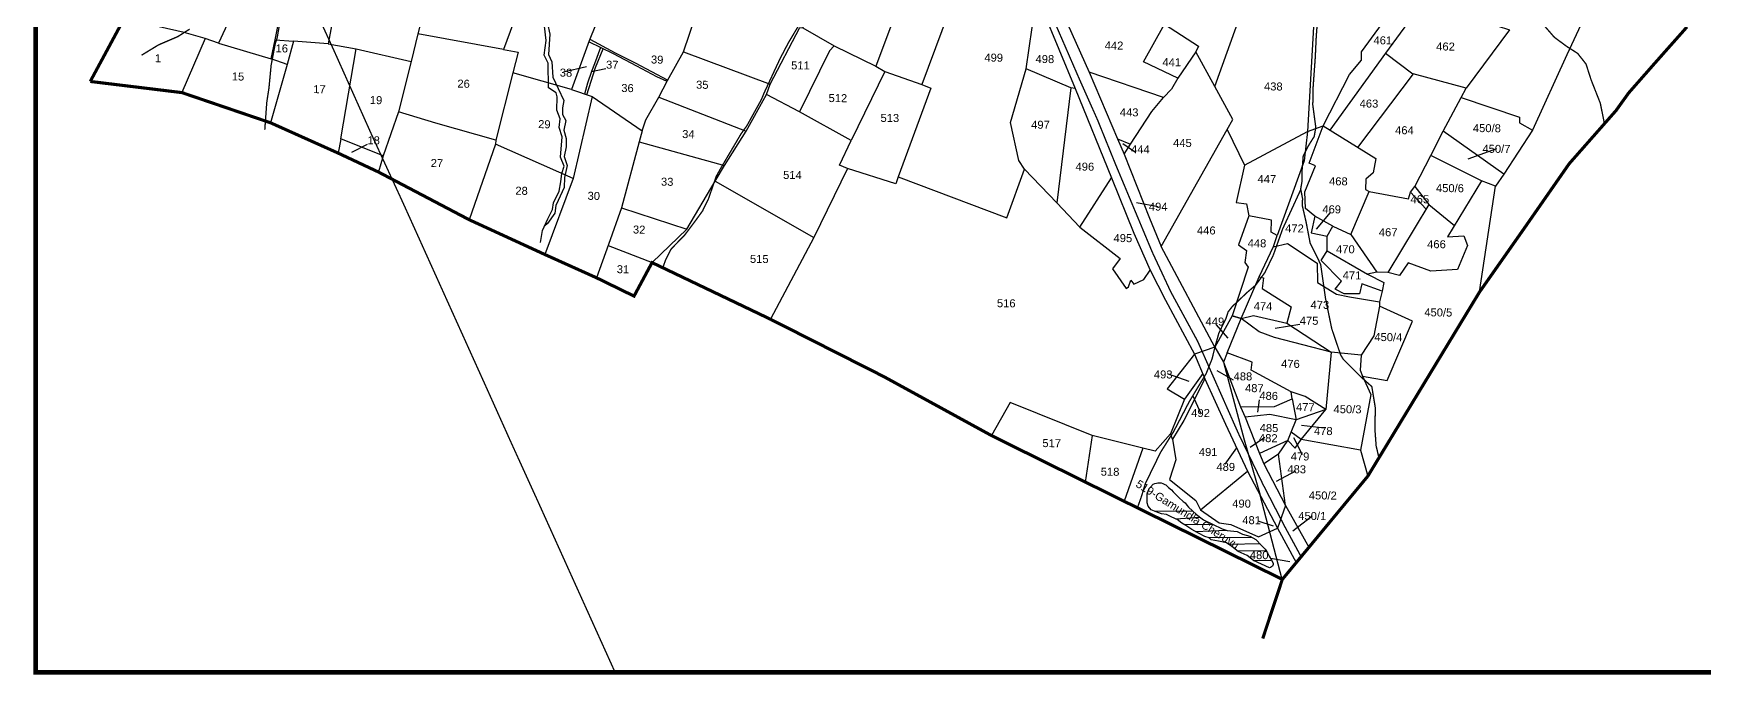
# Model space of a CAD drawing. Header units: millimetres. Extents: x 357738 to 363635, y 1840548 to 1846702.
# Drawn here: x 357738 to 361475, y 1840548 to 1841982 of the extents above; entities that cross this region are included whole.
import ezdxf
from ezdxf.enums import TextEntityAlignment as Align

# ---------------------------------------------------------------- set-up
doc = ezdxf.new("R2010")
doc.units = ezdxf.units.MM
for name, color, linetype in [('BND', 6, 'Continuous'), ('Plot', 7, 'Continuous'), ('ROADS', 50, 'Continuous'), ('STREAM', 4, 'Continuous')]:
    doc.layers.add(name, color=color, linetype=linetype)
doc.styles.get("Standard").update_dxf_attribs({"font": 'arial.ttf'})
doc.linetypes.add('TRACKS', pattern='A,0.15,[130,ltypeshp.shx,S=0.25,R=0,X=0,Y=0],0.15', length=0.3)

msp = doc.modelspace()

# ---------------------------------------------------------------- linework, layer by layer
at = {"const_width": 10}
msp.add_lwpolyline([(357742.7014082454, 1846697.468729391), (363630.3661540915, 1846697.468729391), (363630.3661540915, 1840553.406701078), (357742.7014082454, 1840553.406701078)], close=True, dxfattribs=at)
at = {"color": 245, "linetype": 'TRACKS', "ltscale": 75, "const_width": 3}
msp.add_lwpolyline([(357742.7014082454, 1843409.44211084), (357824.622497245, 1843236.92137179), (357909.252011115, 1843049.28345144), (357951.732183878, 1842956.49681132), (358013.618336293, 1842818.34710329), (358075.903639273, 1842683.0618501), (358161.114071398, 1842491.83088146), (358254.20838399, 1842286.53170911), (358331.69816216, 1842114.39947486), (358409.852231826, 1841943.67132434), (358493.143374531, 1841757.6460732), (358564.095510366, 1841603.52376354), (358654.091656585, 1841404.16071887), (358754.674136412, 1841181.36542371), (358803.892084439, 1841071.83576345), (358868.275807078, 1840930.36567094), (358949.454364284, 1840750.5826348), (359038.5330398072, 1840553.406701078)], dxfattribs=at)
at = {"layer": 'BND', "lineweight": 30, "const_width": 7}
for points in [[(359697.3726515572, 1844636.649636964), (359671.7137483014, 1844466.169590228), (359635.3446569543, 1844221.620000615), (359532.5457258031, 1844263.374666162), (359476.1699896203, 1844161.657264729), (359422.6785422609, 1844038.994548493), (359327.3096398286, 1843832.887923431), (359289.3759665281, 1843561.547826938), (359249.0089288479, 1843211.709714654), (358871.4008553219, 1843229.285139733), (358828.6189854044, 1842994.09634555), (358798.5571983834, 1842992.084044315), (358682.517953772, 1842774.876065525), (358641.3650316612, 1842775.491488257), (358604.6125074204, 1842711.110328876), (358484.5075079501, 1842636.92574789), (358450.2227549193, 1842549.888432906), (358410.6830615426, 1842465.256431443), (358143.8502673865, 1842516.570213676), (358116.0051612855, 1842349.98791185), (358145.2721914827, 1842348.307068094), (358121.9834602132, 1842134.200206398), (358015.6621745406, 1842154.684507929), (357864.8094655589, 1841874.72086917)], [(357864.8094655589, 1841874.72086917), (358069.8436453629, 1841849.740476097), (358268.2110066036, 1841782.177439407), (358419.5598140598, 1841714.284221677), (358509.1368266481, 1841672.268143977), (358712.1151622277, 1841565.545578176), (358881.4779789876, 1841487.725623328), (358996.8519035924, 1841435.742969312), (359080.9061698989, 1841394.691695011), (359121.1207121469, 1841469.649508904), (359386.0590555671, 1841342.968134491), (359639.4507239118, 1841214.702077928), (359880.6291646631, 1841082.666567229), (360090.0076493814, 1840978.989530581), (360176.9367660892, 1840935.945216687), (360530.6755555054, 1840761.232403573), (360563.2656026649, 1840800.532708972), (360590.1860236982, 1840832.996017873), (360721.8402505902, 1840992.002580296), (360971.7769380258, 1841403.912352223), (361072.3064741943, 1841547.171996616), (361172.1991662199, 1841690.707377829), (361277.0270156864, 1841809.687902243), (361305.1828060105, 1841848.95477667), (361365.777806486, 1841917.877941685), (361435.6433171044, 1841996.593150311)], [(360530.6755555054, 1840761.232403573), (360486.9066117504, 1840628.9977975)]]:
    msp.add_lwpolyline(points, dxfattribs=at)
at = {"layer": 'Plot'}
for points in [[(359156.0395367197, 1842484.591654094), (359148.8337306959, 1842459.565306535), (359126.4453015769, 1842402.078062344), (359107.2541225275, 1842347.124570839), (359059.8632354069, 1842234.435178195), (359054.3623592914, 1842214.397817474), (359024.5591737184, 1842075.095596803), (358980.5873461054, 1841965.674786047), (358940.6956430307, 1841856.650543022), (358809.7867520227, 1841893.733783205), (358772.1600747394, 1841743.20763107), (358770.8796456314, 1841734.384239772), (358712.1151622277, 1841565.545578176)], [(359121.1207121469, 1841469.649508904), (359198.8436598903, 1841544.332655775), (359262.3623293928, 1841651.660907696), (359283.4299701467, 1841687.07745083), (359331.6953644043, 1841763.443936674), (359376.8923008454, 1841845.162917121), (359385.240243189, 1841868.919260749), (359451.9440873828, 1841995.318837886), (359458.7475121669, 1841994.813870254), (359486.4251909125, 1842092.979577717), (359503.7277579266, 1842154.722483941), (359528.5186032184, 1842250.365063852), (359549.9429283355, 1842337.140378175), (359547.8885566871, 1842413.077119145)], [(360379.6939481375, 1841863.705173767), (360441.8007495531, 1842035.390793134), (360485.0646015569, 1842117.236129608), (360544.5047043663, 1842106.615824379), (360575.1917242278, 1842094.532390912), (360642.0548355408, 1842303.925462626), (360665.3657206105, 1842281.019566396), (360607.9367696682, 1842156.912812081), (360600.6905483422, 1841997.132610574), (360586.9240880762, 1841762.679302794)], [(359099.0846668489, 1841764.519351812), (359107.0822765986, 1841788.621117176), (359136.4732091791, 1841839.854000474), (359155.9917630399, 1841876.54998298), (359191.598962719, 1841941.128223259), (359261.8454636374, 1842148.181755716), (359233.448666112, 1842180.102196459), (359059.8632354069, 1842234.435178195)], [(360856.8747935109, 1842124.184694867), (360930.3452272035, 1842198.028575617), (360967.5950754738, 1842126.37530138), (361065.9167643372, 1842239.849778382), (361127.4119943504, 1842183.999548018), (361091.6891319527, 1842143.307882451), (361136.2530657457, 1842136.560525038), (361114.0725172085, 1842093.365725402), (361138.019744706, 1842082.302605392), (361137.451567331, 1842101.394793378), (361158.1948825083, 1842114.831682298), (361186.7239351264, 1842106.145003504), (361229.4053124295, 1842149.060337035), (361255.4237643832, 1842125.188436448), (361166.8451217433, 1841934.586632296), (361089.9069690454, 1841765.986366511)], [(358315.0740233568, 1842218.598412114), (358320.7298081518, 1842216.82785162), (358319.1358032688, 1842186.794858367), (358306.4191783923, 1842111.406977188), (358221.1918535173, 1842110.466828699), (358151.2427316911, 1841960.373671631), (358121.4097207704, 1841970.563963985), (358074.6122437473, 1841984.48213364), (357940.2358200497, 1842014.702688549)], [(358434.3820115924, 1842160.270465443), (358397.0644911621, 1841959.157429629), (358319.4474900482, 1841965.039247533)], [(359968.59351925, 1842188.037719489), (360021.3604701431, 1842069.400726304), (360051.6722049515, 1842114.891687051), (360198.4979139225, 1842046.969193762), (360267.2693911624, 1842003.044406388), (360343.3194213404, 1841953.448938278), (360337.2273085858, 1841941.294629718), (360296.7218434178, 1841882.256431669), (360220.125516087, 1841918.553369456), (360267.2693911624, 1842003.044406388)], [(359838.6788120919, 1842151.127936946), (359799.8750171427, 1842070.854915549), (359724.6148848473, 1841868.187257386), (359744.9908935484, 1841859.551230441), (359671.6029098813, 1841661.214355833), (359914.7298054958, 1841569.963149805), (359954.2029698891, 1841678.480035412), (359941.2292271021, 1841697.927664051), (359922.5739094272, 1841783.189917965), (359957.5380669113, 1841903.003409927), (359978.2139727219, 1842041.493418507)], [(358151.2427316911, 1841960.373671631), (358269.1130424422, 1841924.915959822), (358278.086532789, 1841967.86984408), (358306.4191783923, 1842111.406977188)], [(358630.061046984, 1842110.15176771), (358597.3104629478, 1841981.395605651), (358582.189940956, 1841919.56799722)], [(358840.9039352278, 1842087.533657848), (358788.7152097639, 1841946.078381473), (358822.0204648717, 1841940.229776573), (358809.7867520227, 1841893.733783205)], [(360021.3604701431, 1842069.400726304), (360098.5406590768, 1841895.198616753)], [(360622.0730055894, 1841775.090963007), (360680.727669563, 1841890.062721084), (360707.9447555107, 1841922.475402049), (360707.5546574042, 1841941.20587342), (360793.7780949422, 1842058.511340852), (360845.4385514078, 1842052.763180232), (360761.4770008281, 1841937.761644953), (360822.8665174028, 1841891.474551415)], [(360845.4385514078, 1842052.763180232), (361038.7199500165, 1841989.873641042), (360941.6694848029, 1841859.650219462)], [(359658.782203729, 1842007.777382699), (359621.802821271, 1841908.859774002)], [(359994.6645245592, 1842034.959956478), (360067.7296445036, 1841858.797340716), (360148.567690925, 1841659.256237107), (360198.8556260146, 1841535.713496662), (360234.8233131665, 1841452.92247137), (360269.592588512, 1841385.687190371), (360334.6171120348, 1841264.870109227), (360357.6844319122, 1841209.480664185), (360403.7872321931, 1841108.364812828), (360452.8360366644, 1841003.145588736), (360520.0053308469, 1840875.430908608), (360561.8702530285, 1840798.850058235)], [(358121.4097207704, 1841970.563963985), (358069.8436453629, 1841849.740476097)], [(358788.7152097639, 1841946.078381473), (358597.3104629478, 1841981.395605651)], [(358982.1608670233, 1841969.590382553), (359038.7770452598, 1841938.629723606), (359083.2298276706, 1841916.546013591), (359156.739544571, 1841877.906181047)], [(359458.7475121669, 1841994.813870254), (359528.1842367374, 1841954.510976698), (359621.802821271, 1841908.859774002), (359641.5836225487, 1841896.905080628), (359724.6148848473, 1841868.187257386)], [(358278.086532789, 1841967.86984408), (358319.4474900482, 1841965.039247533), (358305.4578105399, 1841912.339075492), (358269.1130424422, 1841924.915959822)], [(358397.0644911621, 1841959.157429629), (358459.3255331191, 1841947.830059212), (358582.189940956, 1841919.56799722), (358554.4959226622, 1841807.060770345), (358519.9764592086, 1841708.037922057), (358425.4026696965, 1841746.332814786), (358419.5598140598, 1841714.284221677)], [(358425.4026696965, 1841746.332814786), (358459.3255331191, 1841947.830059212)], [(359005.6159462786, 1841950.664027067), (358992.228660234, 1841913.891890555), (358986.0290178299, 1841896.862740953), (358976.6992077175, 1841871.235660905), (358970.3513850239, 1841846.622518507)], [(358975.2403117699, 1841844.969338583), (358994.4590358029, 1841906.206396745), (359011.503111976, 1841947.737308507)], [(359154.7911630268, 1841874.292787216), (359131.6953968586, 1841885.393053809), (359087.4247652809, 1841908.587112191), (359034.8906683148, 1841936.110525991), (358979.7922862174, 1841963.501883019)], [(359191.598962719, 1841941.128223259), (359385.240243189, 1841868.919260749)], [(359528.1842367374, 1841954.510976698), (359518.0817083864, 1841943.319227299), (359450.9527402961, 1841806.745162662)], [(360177.1023300604, 1841712.070989765), (360233.8807740222, 1841569.018913243), (360259.7218069585, 1841505.287337534), (360407.0194542579, 1841766.921317918), (360419.692777238, 1841789.597248403), (360379.6939481375, 1841863.705173767), (360337.2273085858, 1841941.294629718)], [(360761.4770008281, 1841937.761644953), (360636.5930587391, 1841766.077018372)], [(358305.4578105399, 1841912.339075492), (358268.2110066036, 1841782.177439407)], [(358974.4164126854, 1841907.385706857), (358922.9136188517, 1841895.156325157)], [(358986.0290178299, 1841896.862740953), (359018.0641080079, 1841903.423568864)], [(359641.5836225487, 1841896.905080628), (359566.2994234771, 1841742.590767907), (359450.9527402961, 1841806.745162662), (359376.8923008454, 1841845.162917121)], [(360067.7296445036, 1841858.797340716), (360057.5113913256, 1841860.727420588), (359957.5380669113, 1841903.003409927)], [(360296.7218434178, 1841882.256431669), (360282.6278408958, 1841857.159559052), (360264.6649453575, 1841838.829246751), (360098.5406590768, 1841895.198616753), (360162.1637173867, 1841746.435651409), (360191.2327438616, 1841734.796776841), (360238.5123784327, 1841807.351840557), (360264.6649453575, 1841838.829246751)], [(358940.6956430307, 1841856.650543022), (358987.1668637472, 1841840.936401028), (359099.0846668489, 1841764.519351812), (359092.23398373, 1841739.865254036), (359052.9795442959, 1841591.979650098), (359023.5857203718, 1841509.860387677), (358996.8519035924, 1841435.742969312)], [(360057.5113913256, 1841860.727420588), (360026.5860600192, 1841603.073817038), (359954.2029698891, 1841678.480035412)], [(360446.1129122188, 1841687.823003844), (360586.9240880762, 1841762.679302794), (360622.0730055894, 1841775.090963007), (360739.461666336, 1841702.216926132), (360733.7847778977, 1841670.198715826), (360717.4599687249, 1841656.42108689), (360716.7620042816, 1841633.439569115), (360725.1876084699, 1841628.330283913), (360813.1004908661, 1841612.404235676), (360817.3607533451, 1841627.143989888), (360826.9534737165, 1841640.079315651), (360862.5925834716, 1841709.078346921), (360890.7055068094, 1841763.506319165), (360930.3873400395, 1841838.727849137), (360941.6694848029, 1841859.650219462), (360822.9655249768, 1841891.605862902), (360699.0729422146, 1841727.289955778)], [(358987.1668637472, 1841840.936401028), (358944.7963661394, 1841657.54432921), (358770.8796456314, 1841734.384239772)], [(359136.4732091791, 1841839.854000474), (359331.6953644043, 1841763.443936674)], [(360930.3873400395, 1841838.727849137), (361061.3650930292, 1841794.539500598), (361061.1101882978, 1841782.16675717), (361089.9069690454, 1841765.986366511), (361025.8836974729, 1841667.668973966), (361007.5030396305, 1841640.48092004)], [(358772.1600747394, 1841743.20763107), (358637.5041390588, 1841781.081085513), (358554.4959226622, 1841807.060770345)], [(360162.1637173867, 1841746.435651409), (360177.1023300604, 1841712.070989765), (360191.2327438616, 1841734.796776841)], [(360407.0194542579, 1841766.921317918), (360446.1129122188, 1841687.823003844), (360427.3876870209, 1841604.1840255), (360450.7651114342, 1841600.991736813), (360455.8390659536, 1841574.554964406), (360433.0311010548, 1841509.727384348), (360450.558615216, 1841496.712177898), (360446.5814200006, 1841469.775929077), (360454.2450424772, 1841459.699959696), (360418.5543577416, 1841350.813906183), (360380.0780310601, 1841280.8507777), (360334.6171120348, 1841264.870109227)], [(360586.9240880762, 1841762.679302794), (360579.516586853, 1841697.231413809), (360519.4469849946, 1841530.231606241)], [(360603.3857655535, 1841573.31058011), (360582.4597660251, 1841590.279267253), (360580.6650067656, 1841628.162294857), (360605.2085806868, 1841686.027396995), (360590.8433433791, 1841692.23115011), (360622.0730055894, 1841775.090963007)], [(361025.8836974729, 1841667.668973966), (360890.7055068094, 1841763.506319165)], [(358449.5179200255, 1841716.33192759), (358484.4953846194, 1841734.404416644)], [(358519.9764592086, 1841708.037922057), (358509.1368266481, 1841672.268143977)], [(359092.23398373, 1841739.865254036), (359283.4299701467, 1841687.07745083)], [(359671.6029098813, 1841661.214355833), (359666.4997275595, 1841645.642257959), (359557.9411341443, 1841680.3873027), (359540.3567987557, 1841687.310853889), (359566.2994234771, 1841742.590767907)], [(360173.7606087146, 1841735.757515389), (360202.0744781109, 1841716.895353409)], [(360971.7769380258, 1841403.912352223), (361007.5030396305, 1841640.48092004), (360975.9930334797, 1841652.0980655), (360862.5925834716, 1841709.078346921)], [(361009.5251118165, 1841723.96399869), (360945.7992315886, 1841700.892292324)], [(359557.9411341443, 1841680.3873027), (359482.9948766498, 1841525.530649689), (359386.0590555671, 1841342.968134491)], [(358944.7963661394, 1841657.54432921), (358881.4779789876, 1841487.725623328)], [(359262.3623293928, 1841651.660907696), (359482.9948766498, 1841525.530649689)], [(360026.5860600192, 1841603.073817038), (360078.0917302843, 1841548.777579154), (360148.567690925, 1841659.256237107)], [(360975.9930334797, 1841652.0980655), (360900.3287990569, 1841527.520313729), (360936.3122228524, 1841529.399865626), (360944.8147348571, 1841507.795205068), (360922.2769141427, 1841454.514918947), (360862.6431593717, 1841450.347588157), (360812.1147405164, 1841468.80967186), (360793.0292970511, 1841440.989956233), (360766.4541891237, 1841447.644296494), (360741.6823020626, 1841448.262807834), (360721.3517209744, 1841443.814471723), (360757.9741531773, 1841424.781053354), (360753.6803964461, 1841406.111220417), (360748.3402760616, 1841381.71128956)], [(360826.9534737165, 1841640.079315651), (360858.0475416211, 1841599.731445019), (360766.4541891237, 1841447.644296494)], [(360204.8108675054, 1841603.681013407), (360253.1173045443, 1841594.757053465)], [(360683.9111181739, 1841532.094149939), (360725.1876084699, 1841628.330283913)], [(360817.3607533451, 1841627.143989888), (360851.9658880393, 1841589.633099164)], [(360858.0475416211, 1841599.731445019), (360915.4332745029, 1841552.389151788)], [(359052.9795442959, 1841591.979650098), (359198.8436598903, 1841544.332655775)], [(360479.2582075157, 1841438.038929105), (360510.877400259, 1841505.887345289), (360519.4469849946, 1841530.231606241), (360505.9480488874, 1841537.610496612), (360506.253219193, 1841564.535525786), (360455.8390659536, 1841574.554964406)], [(360631.1444592408, 1841496.180663406), (360631.090320161, 1841529.089625131), (360643.3646965072, 1841551.058080037), (360603.3857655535, 1841573.31058011), (360595.1919761481, 1841536.189802148), (360631.090320161, 1841529.089625131)], [(360637.9899626873, 1841581.833497573), (360606.2819125684, 1841544.557062923)], [(360078.0917302843, 1841548.777579154), (360167.9166981343, 1841478.895245859), (360150.8082615709, 1841455.5908643), (360181.6859252713, 1841411.963285981), (360186.6003613301, 1841415.09320765), (360191.9951388272, 1841430.330173881), (360198.4009097179, 1841421.774066004), (360221.1322423823, 1841432.15327994), (360234.8233131665, 1841452.92247137)], [(360643.3646965072, 1841551.058080037), (360683.9111181739, 1841532.094149939), (360741.6823020626, 1841448.262807834)], [(359022.7321138651, 1841507.493830328), (359121.1207121469, 1841469.649508904)], [(360380.0780310601, 1841280.8507777), (360259.7218069585, 1841505.287337534)], [(360510.4135149268, 1841504.891940841), (360542.4648174297, 1841512.376627645), (360608.5105323094, 1841468.69350492), (360609.4957528232, 1841424.88456018), (360651.6833098304, 1841399.006560749), (360680.6164722316, 1841392.942665603), (360748.3402760616, 1841381.71128956), (360748.2466606285, 1841372.086396571), (360735.2764616838, 1841306.018695028), (360706.9223599085, 1841262.75779839), (360639.6391729122, 1841269.560652796)], [(360753.6803964461, 1841406.111220417), (360708.6676767727, 1841422.397211052), (360703.0026689484, 1841399.584130347), (360669.0195807902, 1841399.635286061), (360648.7755462262, 1841409.894872321), (360663.3329635572, 1841428.306529298), (360617.6215826836, 1841474.673769217), (360631.1444592408, 1841496.180663406), (360721.3517209744, 1841443.814471723)], [(360439.019985989, 1841344.426905425), (360479.2582075157, 1841438.038929105), (360488.9410294173, 1841435.864797693), (360485.4082020522, 1841411.938136018), (360550.2416660284, 1841370.755635338), (360540.9229763145, 1841333.943200153)], [(360706.9223599085, 1841262.75779839), (360704.4577868776, 1841229.319929555), (360710.191315748, 1841215.514711324), (360765.1939290091, 1841205.982641047), (360822.0288430486, 1841338.380870386), (360748.2466606285, 1841372.086396571)], [(360407.1371683404, 1841267.757840661), (360439.019985989, 1841344.426905425), (360418.5543577416, 1841350.813906183)], [(360418.5543577416, 1841350.813906183), (360439.019985989, 1841344.426905425), (360466.544690163, 1841351.545067823), (360540.9229763145, 1841333.943200153), (360639.6391729122, 1841269.560652796), (360513.3053416913, 1841302.05416535), (360478.8564778817, 1841314.479081605), (360439.019985989, 1841344.426905425)], [(360382.1655224544, 1841330.993718868), (360409.1771732614, 1841300.92668254)], [(360569.596316534, 1841330.866151078), (360514.4885339334, 1841322.110276748)], [(360334.6171120348, 1841264.870109227), (360272.8486576918, 1841187.083876191), (360311.816427891, 1841164.105485176), (360280.9682169588, 1841086.754592009), (360246.058572059, 1841048.100973568), (360219.0049245816, 1841054.922318522), (360105.4493073664, 1841082.806189548), (359922.3244486066, 1841157.031143938), (359880.6291646631, 1841082.666567229)], [(360380.0780310601, 1841280.8507777), (360399.2946746999, 1841246.826502423), (360445.5830114483, 1841073.276625237), (360481.1046723234, 1840949.396032413)], [(360552.9598361056, 1841164.697453613), (360550.52557962, 1841180.799723547), (360461.3388199957, 1841229.116046154), (360463.355773239, 1841246.784780164), (360407.1371683404, 1841267.757840661), (360399.2946746999, 1841246.826502423)], [(360639.6391729122, 1841269.560652796), (360628.0520996044, 1841141.18422223)], [(360352.7043111619, 1841221.438972565), (360311.816427891, 1841164.105485176)], [(360421.6547860382, 1841206.437903936), (360385.2768426269, 1841227.910593278)], [(360399.2946746999, 1841246.826502423), (360437.1576315213, 1841147.42659439), (360447.6290648015, 1841124.010353156), (360479.647192224, 1841042.507975552), (360489.4233889549, 1841019.489060376), (360537.7893411157, 1840926.597905543), (360520.0053308469, 1840875.430908608)], [(360322.7054825434, 1841203.993642499), (360274.1528605474, 1841221.077173338)], [(360357.6844319122, 1841209.480664185), (360310.4481098736, 1841116.231617677), (360285.4603241148, 1841074.59533499), (360280.9682169588, 1841086.754592009)], [(360710.191315748, 1841215.514711324), (360728.3770685616, 1841174.507804133), (360705.5906072787, 1841049.996481321), (360572.9916120078, 1841074.145886188)], [(360330.4714281537, 1841171.811144354), (360347.8733043264, 1841133.355650542)], [(360437.1576315213, 1841147.42659439), (360512.8995372311, 1841147.927486149), (360552.9598361056, 1841164.697453613), (360561.3725550489, 1841117.767844543)], [(360479.2647121478, 1841162.896264719), (360475.5437370962, 1841134.976108715)], [(360628.0520996044, 1841141.18422223), (360581.6070919218, 1841170.266531541), (360550.52557962, 1841180.799723547)], [(360543.231080703, 1841071.952801746), (360550.5113565763, 1841090.338636566), (360561.3725550489, 1841117.767844543), (360502.6699770782, 1841130.241499001), (360447.7051423425, 1841123.840228398)], [(360572.9916120078, 1841074.145886188), (360628.0520996044, 1841141.18422223), (360561.3725550489, 1841117.767844543)], [(360105.4493073664, 1841082.806189548), (360090.0076493814, 1840978.989530581)], [(360285.4603241148, 1841074.59533499), (360292.2328436631, 1841028.626208972), (360278.5521478255, 1840984.254329762), (360337.2915716323, 1840937.823735723), (360347.8621681448, 1840916.708879694), (360389.0813831417, 1840887.483661459), (360415.2092618856, 1840884.305743885), (360477.146484735, 1840856.413442728), (360520.0053308469, 1840875.430908608)], [(360458.5284555681, 1841056.554308599), (360491.6139800405, 1841079.625433819)], [(360521.9879937806, 1841041.024440461), (360543.231080703, 1841071.952801746), (360479.647192224, 1841042.507975552)], [(360543.231080703, 1841071.952801746), (360559.2063591297, 1841054.576628949), (360572.9916120078, 1841074.145886188), (360550.5113565763, 1841090.338636566)], [(360555.8949031915, 1841078.600413224), (360574.7005345714, 1841040.333288177)], [(360573.6747578297, 1841105.934092982), (360623.9369915195, 1841100.467360832)], [(360219.0049245816, 1841054.922318522), (360176.9367660892, 1840935.945216687)], [(360428.3116344287, 1841055.755200782), (360402.0340812482, 1841018.625939866)], [(360537.7893411157, 1840926.597905543), (360521.9879937806, 1841041.024440461), (360489.4233889549, 1841019.489060376)], [(360705.5906072787, 1841049.996481321), (360721.8402505902, 1840992.002580296)], [(360347.8621681448, 1840916.708879694), (360452.8360366644, 1841003.145588736)], [(360517.6236324812, 1840980.57361616), (360561.0474680219, 1841003.807232548)], [(360530.6755555054, 1840761.232403573), (360481.1046723234, 1840949.396032413)], [(360537.7893411157, 1840926.597905543), (360590.1860236982, 1840832.996017873)], [(360511.1271761215, 1840880.464063471), (360476.5932435866, 1840891.739194966)], [(360554.1217199729, 1840869.77459415), (360597.6329054136, 1840903.014326461)], [(360504.084420902, 1840808.490508132), (360547.7126135131, 1840801.196418788)]]:
    msp.add_lwpolyline(points, dxfattribs=at)
at = {"layer": 'ROADS', "color": 40, "const_width": 3}
for points in [[(360572.7339761613, 1840811.950611137), (360534.3160450947, 1840882.709056556), (360487.0677327319, 1840974.493523413), (360432.4472405532, 1841087.663005445), (360391.9880120927, 1841179.159858417), (360341.4166505845, 1841293.524877342), (360281.0677304622, 1841404.567157772), (360239.7710662861, 1841493.220343658), (360200.4086598672, 1841587.297216274), (360157.4115033526, 1841690.061208224), (360117.5046487998, 1841788.567519936), (360076.5807280812, 1841880.480839795), (360034.6522004497, 1841977.010409748), (359992.2873435305, 1842074.54451482)], [(360610.3195630893, 1842023.769306575), (360606.5776919588, 1841975.771666226), (360604.3782543547, 1841928.43736352), (360599.6760501082, 1841863.83599663), (360598.814856038, 1841822.034758913), (360605.5861919872, 1841771.687744625), (360601.9126124496, 1841751.423452216), (360589.8608501012, 1841732.331767066), (360577.3873349309, 1841707.854416893), (360574.9498798574, 1841676.488290206), (360574.3939080952, 1841649.502145506), (360571.2737511403, 1841631.554172603), (360549.2602504941, 1841583.670692996), (360531.3316943957, 1841544.672731512), (360510.6819268166, 1841486.844371786), (360491.9070916957, 1841447.718529954), (360471.2525224115, 1841419.414140157), (360451.3439632717, 1841402.318816744), (360418.6454053012, 1841371.235123515), (360409.4736185489, 1841359.495538775), (360404.3339595402, 1841344.022106177), (360388.7275663805, 1841311.900099564), (360380.0780310601, 1841280.8507777), (360373.5040692577, 1841254.095487899), (360360.5021437426, 1841221.742881621), (360338.6817084062, 1841185.46228614), (360322.2611479011, 1841158.160002567), (360303.8516384774, 1841122.88263424), (360287.4054687369, 1841091.367531139), (360258.4125916121, 1841045.381618918), (360243.9975537625, 1841015.802919122), (360224.4327369276, 1840975.657215047), (360224.4327369276, 1840975.657215047), (360215.1950989802, 1840945.283137886), (360206.6096623108, 1840921.289670484)], [(357979.6473514741, 1841933.457233085), (358017.3931851878, 1841956.425831027), (358060.4961752882, 1841974.926969402), (358087.2181049241, 1841991.804883287)], [(358255.1369504344, 1841766.995624155), (358257.664828729, 1841801.982495763), (358259.5339468778, 1841827.851856972), (358264.4827691871, 1841860.2811069), (358269.3248994699, 1841911.114247501), (358278.3160377022, 1841958.194635381), (358282.7666796391, 1841972.337885897), (358287.7627774018, 1842000.636371276)], [(359451.3294646674, 1842003.460810075), (359426.2122593466, 1841961.487227565), (359407.4764454692, 1841925.71422561)], [(361251.1014409908, 1841780.262148603), (361241.7884894254, 1841826.130934152), (361221.1667393727, 1841878.49978695), (361209.8893769755, 1841913.657574687), (361191.1219557898, 1841937.453568402), (361166.9770108719, 1841952.863617754), (361139.1204030213, 1841973.378821538), (361116.2408987805, 1841999.687168545)], [(359407.4764454692, 1841925.71422561), (359371.3332729751, 1841848.073669459), (359365.9206624816, 1841834.63937384), (359357.1783455831, 1841818.849679416), (359349.7744454296, 1841805.477329462), (359333.3560693114, 1841775.823732497), (359320.3870164671, 1841757.818846539), (359320.3870164671, 1841757.818846539), (359298.4896540223, 1841720.715687735), (359274.9728404518, 1841680.868511133), (359274.9728404518, 1841680.868511133), (359274.9728404518, 1841680.868511133), (359274.9728404518, 1841680.868511133), (359264.7434318326, 1841662.430021455), (359264.7434318326, 1841662.430021455), (359247.1505294463, 1841611.74615178), (359234.0466837421, 1841585.067093146), (359218.3125572252, 1841563.345530713), (359202.971983887, 1841542.984125129), (359194.0949592105, 1841531.20172979), (359163.9627071337, 1841500.073001598), (359151.7870224118, 1841476.372207939), (359145.1833596312, 1841458.143853604)], [(360746.7744538244, 1841033.095554972), (360740.4878945866, 1841059.848102664), (360737.7281823303, 1841097.626147922), (360738.6966716825, 1841144.635358781), (360730.8431857064, 1841192.341567853), (360707.1018315874, 1841213.459464237), (360666.9634059667, 1841253.489763114), (360661.0709890578, 1841263.237920674), (360641.2418940535, 1841321.603485575), (360627.2982152354, 1841389.234287291), (360622.3166125719, 1841424.111144977), (360616.3600027653, 1841465.81415635), (360592.8915902148, 1841513.436600111), (360583.8343807308, 1841560.38176845), (360575.5487822631, 1841596.446696164), (360575.8866854172, 1841612.848074855), (360571.7837839205, 1841634.488016846)]]:
    msp.add_lwpolyline(points, dxfattribs=at)
at = {"layer": 'STREAM', "color": 4}
for points in [[(358871.4752938271, 1841514.451361764), (358876.4776489033, 1841541.174859085), (358887.7595283916, 1841567.638101195), (358898.5546087698, 1841588.424692983), (358900.9505080394, 1841603.031792252), (358913.1512556003, 1841629.606971618), (358917.5246372861, 1841649.871113339), (358919.1436941544, 1841668.87819645), (358924.5371677932, 1841685.190018591), (358916.6983125258, 1841705.184675057), (358920.2644994061, 1841751.174327489), (358913.7602816249, 1841771.95932489), (358915.8551516642, 1841791.021896879), (358908.142154068, 1841810.679119564), (358908.756585178, 1841840.502804816), (358906.4334404031, 1841848.994935069), (358889.6535172006, 1841860.725557924), (358888.5556983697, 1841915.934359448), (358880.2760321982, 1841933.509465429), (358884.4808205745, 1841966.00728079), (358880.3048255067, 1841998.588788762)], [(358887.4402024677, 1842003.989941093), (358892.750757196, 1841980.35988479), (358889.4592721137, 1841935.105034617), (358897.2342520514, 1841918.456353996), (358899.0216415375, 1841884.477249717), (358911.1968660483, 1841858.970209227), (358924.0278887129, 1841832.089274558), (358921.1870139136, 1841815.908606327), (358920.8824932076, 1841801.127568159), (358928.1905468247, 1841787.236574653), (358923.9482196047, 1841765.658618288), (358929.2014700461, 1841747.360687202), (358928.8134082067, 1841728.524671303), (358924.7038062965, 1841706.973731845), (358931.2308193191, 1841686.948370929), (358925.425796731, 1841659.812206614), (358924.973057864, 1841637.836852098), (358911.1433299006, 1841608.733408105), (358905.8042966514, 1841597.497883043), (358904.1319845704, 1841579.826672709), (358887.6957360514, 1841557.395452492), (358881.14583912, 1841551.678429673)], [(360502.303024179, 1840787.244849028), (360465.9528764285, 1840803.507562348), (360452.3840701387, 1840814.560600834), (360432.2735075642, 1840823.62615191), (360417.4315282461, 1840834.820914452), (360406.2128129557, 1840843.282781364), (360387.7954803375, 1840846.495415355), (360371.2850507373, 1840849.375418037), (360366.8306600896, 1840853.863475395), (360357.0560538291, 1840857.495619324), (360343.2514178177, 1840864.716164398), (360328.1569025529, 1840872.597251159), (360315.0649959201, 1840881.816823512), (360305.6255857923, 1840887.23204461), (360295.8685421025, 1840895.338768198), (360283.4074951091, 1840900.174476312), (360271.450593616, 1840906.536538711), (360260.7394832034, 1840908.174265594), (360248.2844118195, 1840912.085392512), (360237.4916977479, 1840917.00641487), (360230.7941888515, 1840925.124681588), (360228.1058750352, 1840932.265374749), (360228.1329466666, 1840944.262226178), (360228.1512861006, 1840952.389385617), (360230.643969423, 1840958.496098047), (360232.9425438985, 1840964.127271968), (360235.9657529711, 1840967.622861636), (360241.8027117704, 1840974.371853314), (360245.8265030801, 1840975.604440595), (360249.0052866854, 1840976.40101188), (360252.1142261966, 1840977.180080935), (360256.2889080379, 1840977.094073644), (360259.5316013956, 1840977.005148142), (360263.7740134771, 1840975.604131771), (360267.6744593577, 1840973.553337967), (360269.8196267906, 1840972.425442282), (360272.6689670887, 1840970.782152828), (360276.2293549827, 1840967.037335485), (360282.8921995896, 1840961.430946911), (360286.8855699434, 1840957.063155074), (360291.6131394565, 1840951.892324998), (360299.61759514, 1840944.300877429), (360309.1625454979, 1840935.248420517), (360313.6316149859, 1840932.112782054), (360317.402416528, 1840926.851673861), (360320.5170467122, 1840922.506070891), (360338.9743266903, 1840906.015913846), (360354.1084962683, 1840894.597651092), (360374.2637253644, 1840884.944298849), (360396.068977006, 1840874.500667875), (360407.6117490437, 1840870.452009693), (360429.4158630093, 1840868.513935333), (360441.549244903, 1840862.658833765), (360458.169688874, 1840857.853053787), (360471.2009365124, 1840850.214873081), (360484.1604706422, 1840837.352406664), (360492.6939350164, 1840828.882858465), (360497.4124332662, 1840820.263971946), (360501.3323346464, 1840813.103815607), (360506.8365071574, 1840803.877200657), (360510.550904111, 1840797.650776905), (360510.4808949225, 1840794.252622142), (360508.7491851674, 1840790.86292622), (360504.422697193, 1840787.526704045), (360502.303024179, 1840787.244849028)], [(360244.5126166107, 1840913.805172025), (360329.7456867013, 1840914.260992368)], [(360292.7024184935, 1840896.567432983), (360346.5414114793, 1840900.306782468)], [(360311.8217125693, 1840883.677437278), (360374.2637253644, 1840884.944298849)], [(360335.7041601852, 1840868.656707778), (360405.7939394494, 1840871.089611273)], [(360364.7713610879, 1840854.628689887), (360461.9177451812, 1840855.656155058)], [(360480.7765358121, 1840840.710995612), (360411.822170601, 1840839.051847908)], [(360430.0922805736, 1840825.271371708), (360494.3155703407, 1840825.920752707)], [(360465.9528764285, 1840803.507562348), (360506.8365071574, 1840803.877200657)]]:
    msp.add_lwpolyline(points, dxfattribs=at)

# ---------------------------------------------------------------- texts
at = {"layer": 'Plot'}
for s, rotation, p in [('461', 359.5047793983694, (360755.5224284413, 1841966.684212491)), ('1', 358.8197525021513, (358016.3639208305, 1841926.684414146)), ('16', 358.8197525021513, (358293.2024729307, 1841948.620981681)), ('39', 358.8197525021513, (359132.65695569, 1841923.553957375)), ('499', 359.5047793983694, (359885.2805912711, 1841927.965698387)), ('498', 359.5047793983694, (359999.7265255178, 1841924.817850778)), ('442', 359.5047793983694, (360154.3121502517, 1841955.019457251)), ('462', 359.5047793983694, (360895.7162969176, 1841952.791688353)), ('15', 358.8197525021513, (358195.2548804402, 1841885.736631143)), ('38', 358.8197525021513, (358928.798043062, 1841894.347790888)), ('37', 358.8197525021513, (359032.1470419652, 1841912.081667273)), ('511', 359.5047793983694, (359453.0910585345, 1841910.564958228)), ('441', 359.5047793983694, (360283.4252054552, 1841917.734168674)), ('17', 358.8197525021513, (358377.4024019149, 1841857.331194819)), ('26', 358.8197525021513, (358699.7178690407, 1841869.682283701)), ('36', 358.8197525021513, (359066.3035626799, 1841859.914530189)), ('35', 358.8197525021513, (359233.5783433616, 1841867.302717941)), ('438', 359.5047793983694, (360510.546988507, 1841863.548380342)), ('19', 358.8197525021513, (358503.9551880708, 1841833.009945434)), ('512', 359.5047793983694, (359536.7498190144, 1841837.408333162)), ('463', 359.5047793983694, (360724.4456886288, 1841825.226475878)), ('29', 358.8197525021513, (358880.3456753662, 1841779.074940962)), ('513', 359.5047793983694, (359652.9563813698, 1841793.101258066)), ('497', 359.5047793983694, (359989.8460775648, 1841777.884784319)), ('443', 359.5047793983694, (360188.1223280995, 1841805.665830516)), ('18', 358.8197525021513, (358498.5783185767, 1841743.062515053)), ('34', 358.8197525021513, (359202.3959751625, 1841756.892446166)), ('445', 359.5047793983694, (360307.2689883297, 1841737.314206167)), ('464', 359.5047793983694, (360803.7899661873, 1841765.612340814)), ('450/8', 359.5047793983694, (360988.2115384532, 1841770.247804164)), ('444', 359.5047793983694, (360213.2669438791, 1841722.978953938)), ('450/7', 359.5047793983694, (361009.5251118165, 1841723.96399869)), ('27', 358.8197525021513, (358640.0515567202, 1841692.143789228)), ('514', 359.5047793983694, (359435.1672084098, 1841665.57388365)), ('496', 359.5047793983694, (360089.1103734374, 1841684.204972234)), ('28', 358.8197525021513, (358829.4011741268, 1841630.24850971)), ('33', 358.8197525021513, (359155.0342827052, 1841650.426975584)), ('447', 359.5047793983694, (360496.1431090959, 1841656.521369681)), ('468', 359.5047793983694, (360656.0086400646, 1841651.419787825)), ('450/6', 359.5047793983694, (360905.5699463398, 1841636.106132526)), ('30', 358.8197525021513, (358990.8676330326, 1841618.796144655)), ('494', 359.5047793983694, (360253.1173045443, 1841594.757053465)), ('469', 359.5047793983694, (360641.0917763953, 1841588.804371535)), ('465', 359.5047793983694, (360838.2145024531, 1841611.33472721)), ('32', 358.8197525021513, (359092.3033102963, 1841543.375276528)), ('495', 359.5047793983694, (360174.1243847825, 1841524.449790491)), ('446', 359.5047793983694, (360360.6428237378, 1841541.590979732)), ('448', 359.5047793983694, (360474.0621666253, 1841512.847218492)), ('472', 359.5047793983694, (360557.9577137415, 1841546.202180786)), ('467', 359.5047793983694, (360767.4119764661, 1841537.544834687)), ('515', 359.5047793983694, (359361.0173800075, 1841477.801758845)), ('470', 359.5047793983694, (360671.7140822781, 1841499.50382573)), ('466', 359.5047793983694, (360875.4489422649, 1841510.73535155)), ('31', 358.8197525021513, (359056.1492774302, 1841454.736252745)), ('471', 359.5047793983694, (360686.5086127651, 1841441.155685062)), ('516', 359.5047793983694, (359913.3064603636, 1841378.702490615)), ('474', 359.5047793983694, (360487.6085279173, 1841372.14942928)), ('473', 359.5047793983694, (360614.732644707, 1841375.167221227)), ('449', 359.5047793983694, (360379.88600761, 1841337.944897179)), ('475', 359.5047793983694, (360590.525275212, 1841339.631925216)), ('450/5', 359.5047793983694, (360879.5302097148, 1841358.236776117)), ('450/4', 359.5047793983694, (360767.7725619664, 1841302.972337103)), ('493', 359.5047793983694, (360264.3247848212, 1841219.575645775)), ('488', 359.5047793983694, (360442.5837447161, 1841215.203678074)), ('476', 359.5047793983694, (360548.8457498839, 1841243.249322995)), ('487', 359.5047793983694, (360468.1241320631, 1841188.846028734)), ('486', 359.5047793983694, (360500.1936708257, 1841171.662038857)), ('477', 359.5047793983694, (360582.0945308254, 1841146.437871456)), ('450/3', 359.5047793983694, (360676.5267682516, 1841141.715961886)), ('492', 359.5047793983694, (360347.8733043264, 1841133.355650542)), ('517', 359.5047793983694, (360014.9803550304, 1841065.855404958)), ('482', 359.5047793983694, (360499.2840731647, 1841077.093580378)), ('485', 359.5047793983694, (360500.8966949941, 1841099.702873691)), ('478', 359.5047793983694, (360622.2866870532, 1841093.013837765)), ('491', 359.5047793983694, (360364.9425286434, 1841046.13882448)), ('479', 359.5047793983694, (360570.3248647476, 1841036.190608978)), ('518', 359.5047793983694, (360145.4742506018, 1841002.035043688)), ('489', 359.5047793983694, (360404.1572836035, 1841012.841966429)), ('483', 359.5047793983694, (360562.8633776154, 1841007.570843334)), ('519-Gamundla Cheruvu', 327.9530981031292, (360318.9205002505, 1840906.719859691)), ('490', 359.5047793983694, (360439.6048379954, 1840930.787122469)), ('450/2', 359.5047793983694, (360621.2356096701, 1840948.909078325)), ('481', 359.5047793983694, (360461.9801772669, 1840893.649861828)), ('450/1', 359.5047793983694, (360597.6329054136, 1840903.014326461)), ('480', 359.5047793983694, (360478.910296289, 1840815.522368875))]:
    msp.add_text(s, height=17.89267653183027, rotation=rotation, dxfattribs=at).set_placement(p, align=Align.MIDDLE_CENTER)

doc.saveas('drawing.dxf')
